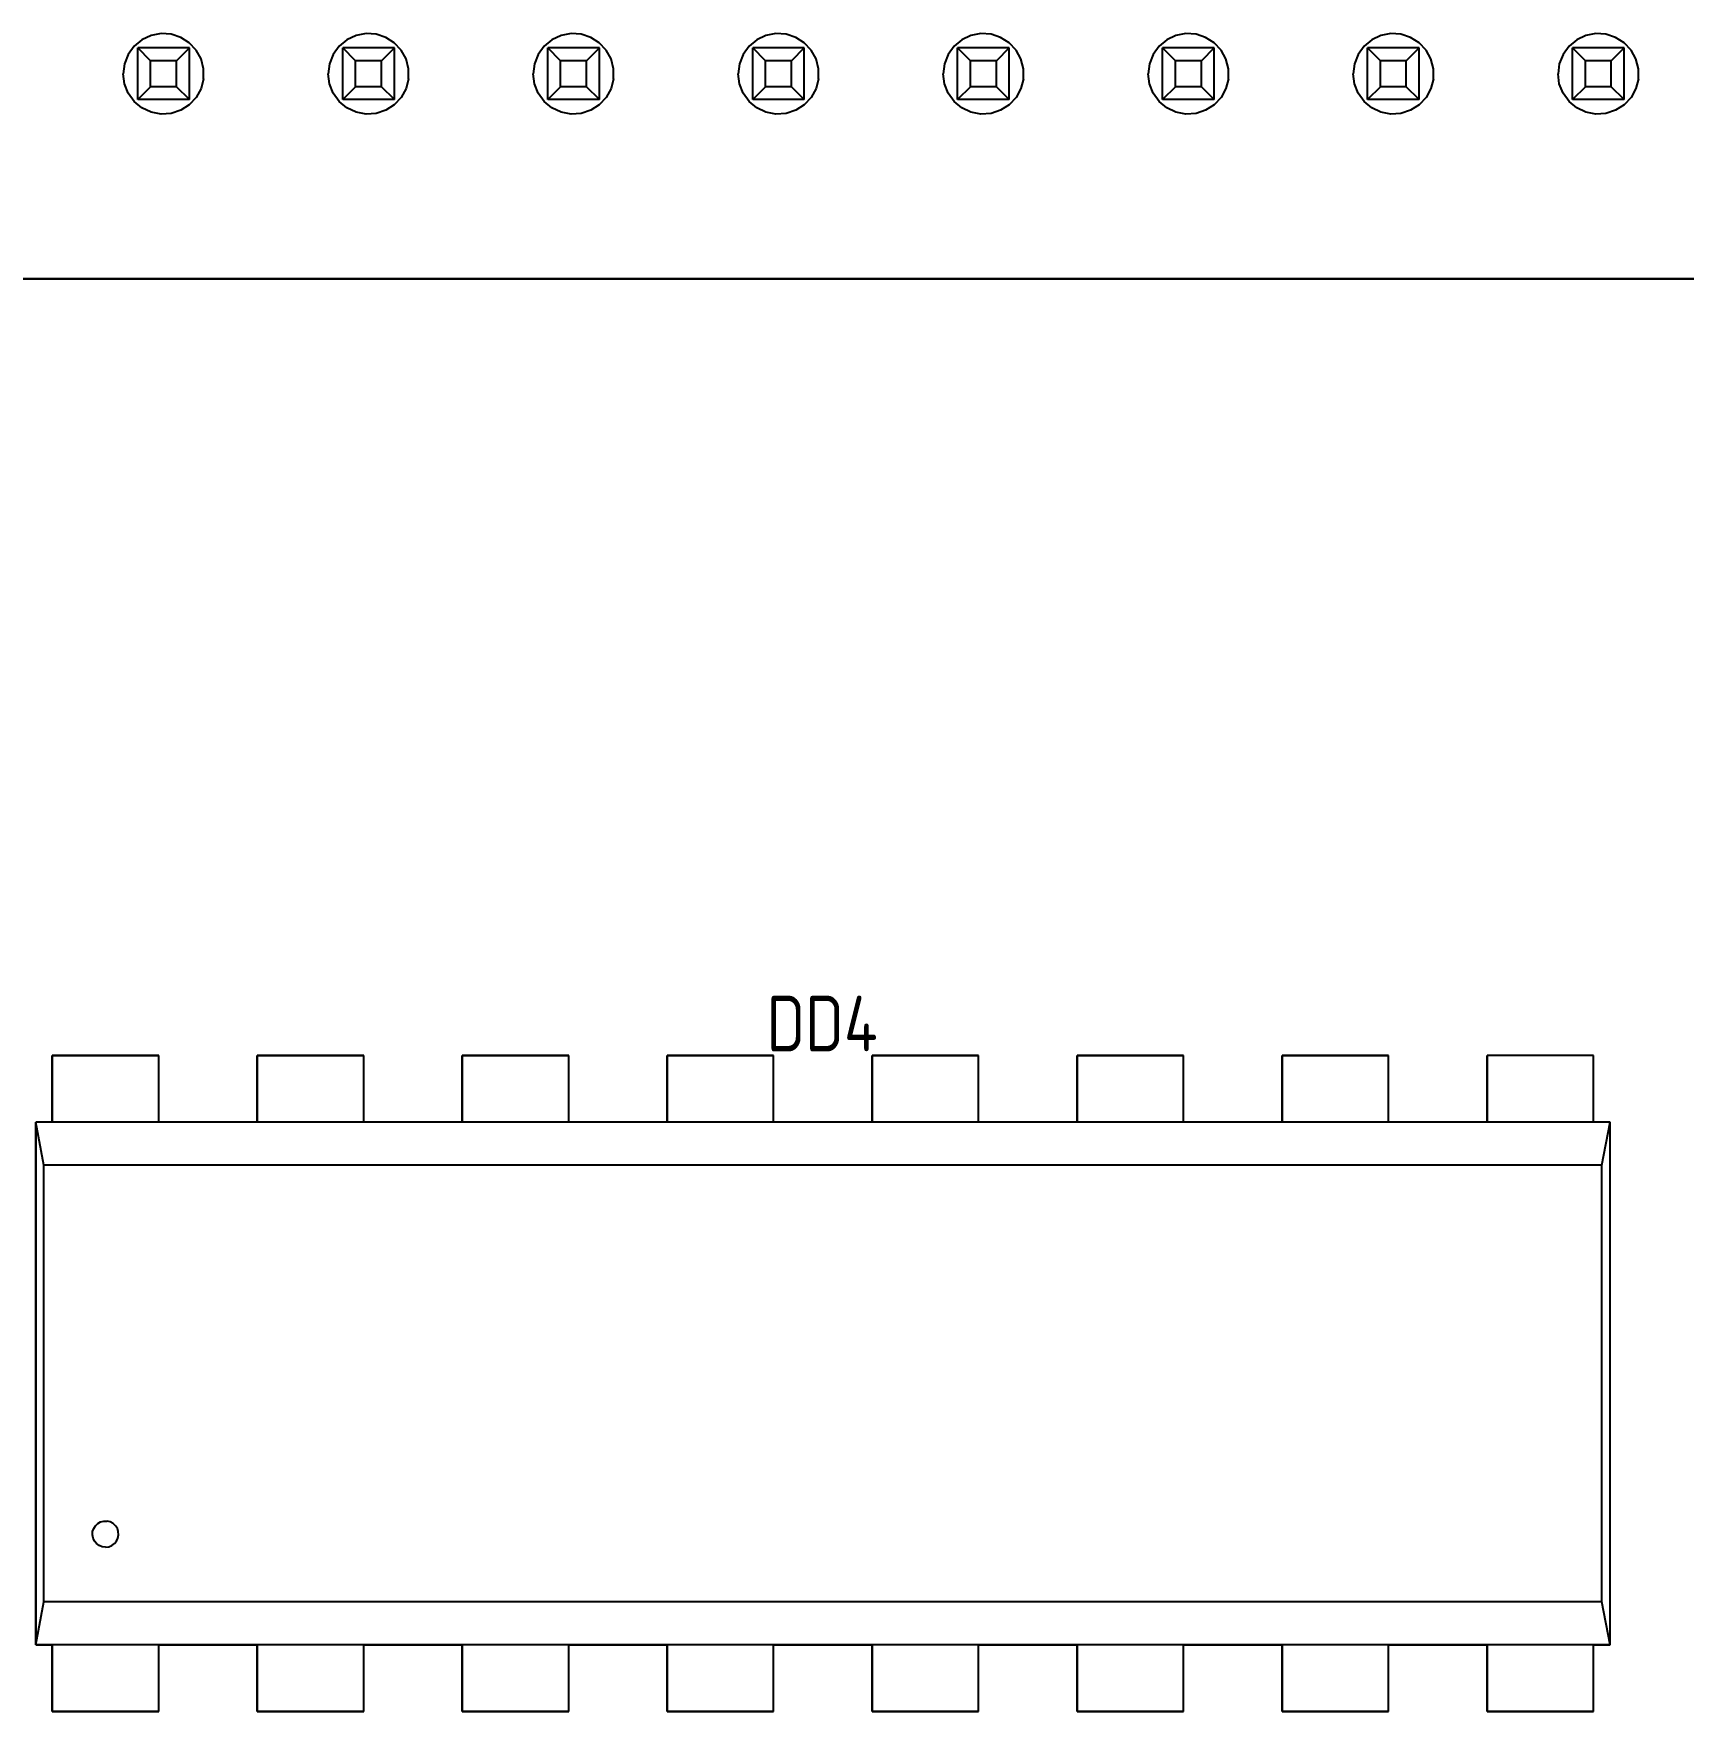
# Model space of a CAD drawing. Header units: inches. Extents: x 0 to 841, y -594 to 0.
# Drawn here: x 325.74 to 366.63, y -294.66 to -253.08 of the extents above; entities that cross this region are included whole.
import ezdxf

# ---------------------------------------------------------------- set-up
doc = ezdxf.new("R2010")
doc.units = ezdxf.units.IN
doc.header["$MEASUREMENT"] = 0
doc.styles.add('GOST type A0', font='GOST_A.TTF', dxfattribs={"height": 2.116667})

msp = doc.modelspace()

# ---------------------------------------------------------------- linework, layer by layer
at = {"color": 7, "true_color": 0xffffff}
for p, q in [((328.43, -253.23), (328.238, -253.39)), ((328.656, -253.122), (328.43, -253.23)), ((328.904, -253.076), (328.656, -253.122)), ((329.154, -253.092), (328.904, -253.076)), ((329.392, -253.17), (329.154, -253.092)), ((329.604, -253.304), (329.392, -253.17)), ((333.51, -253.23), (333.318, -253.39)), ((333.736, -253.122), (333.51, -253.23)), ((333.984, -253.076), (333.736, -253.122)), ((334.234, -253.092), (333.984, -253.076)), ((334.472, -253.17), (334.234, -253.092)), ((334.684, -253.304), (334.472, -253.17)), ((338.59, -253.23), (338.398, -253.39)), ((338.816, -253.122), (338.59, -253.23)), ((339.064, -253.076), (338.816, -253.122)), ((339.314, -253.092), (339.064, -253.076)), ((339.552, -253.17), (339.314, -253.092)), ((339.764, -253.304), (339.552, -253.17)), ((343.67, -253.23), (343.478, -253.39)), ((343.896, -253.122), (343.67, -253.23)), ((344.144, -253.076), (343.896, -253.122)), ((344.394, -253.092), (344.144, -253.076)), ((344.632, -253.17), (344.394, -253.092)), ((344.844, -253.304), (344.632, -253.17)), ((348.75, -253.23), (348.558, -253.39)), ((348.976, -253.122), (348.75, -253.23)), ((349.224, -253.076), (348.976, -253.122)), ((349.474, -253.092), (349.224, -253.076)), ((349.712, -253.17), (349.474, -253.092)), ((349.924, -253.304), (349.712, -253.17)), ((353.83, -253.23), (353.638, -253.39)), ((354.056, -253.122), (353.83, -253.23)), ((354.304, -253.076), (354.056, -253.122)), ((354.554, -253.092), (354.304, -253.076)), ((354.792, -253.17), (354.554, -253.092)), ((355.004, -253.304), (354.792, -253.17)), ((358.91, -253.23), (358.718, -253.39)), ((359.136, -253.122), (358.91, -253.23)), ((359.384, -253.076), (359.136, -253.122)), ((359.634, -253.092), (359.384, -253.076)), ((359.872, -253.17), (359.634, -253.092)), ((360.084, -253.304), (359.872, -253.17)), ((363.99, -253.23), (363.798, -253.39)), ((364.216, -253.122), (363.99, -253.23)), ((364.464, -253.076), (364.216, -253.122)), ((364.714, -253.092), (364.464, -253.076)), ((364.952, -253.17), (364.714, -253.092)), ((365.164, -253.304), (364.952, -253.17)), ((328.09, -253.592), (327.998, -253.826)), ((328.238, -253.39), (328.09, -253.592)), ((329.606, -253.434), (328.326, -253.434)), ((328.326, -254.714), (328.326, -253.434)), ((328.646, -253.754), (328.326, -253.434)), ((329.606, -253.434), (329.286, -253.754)), ((329.776, -253.486), (329.604, -253.304)), ((329.606, -254.714), (329.606, -253.434)), ((329.896, -253.706), (329.776, -253.486)), ((333.17, -253.592), (333.078, -253.826)), ((333.318, -253.39), (333.17, -253.592)), ((334.686, -253.434), (333.406, -253.434)), ((333.406, -254.714), (333.406, -253.434)), ((333.726, -253.754), (333.406, -253.434)), ((334.686, -253.434), (334.366, -253.754)), ((334.856, -253.486), (334.684, -253.304)), ((334.686, -254.714), (334.686, -253.434)), ((334.976, -253.706), (334.856, -253.486)), ((338.25, -253.592), (338.158, -253.826)), ((338.398, -253.39), (338.25, -253.592)), ((339.766, -253.434), (338.486, -253.434)), ((338.486, -254.714), (338.486, -253.434)), ((338.806, -253.754), (338.486, -253.434)), ((339.766, -253.434), (339.446, -253.754)), ((339.936, -253.486), (339.764, -253.304)), ((339.766, -254.714), (339.766, -253.434)), ((340.056, -253.706), (339.936, -253.486)), ((343.33, -253.592), (343.238, -253.826)), ((343.478, -253.39), (343.33, -253.592)), ((344.846, -253.434), (343.566, -253.434)), ((343.566, -254.714), (343.566, -253.434)), ((343.886, -253.754), (343.566, -253.434)), ((344.846, -253.434), (344.526, -253.754)), ((345.016, -253.486), (344.844, -253.304)), ((344.846, -254.714), (344.846, -253.434)), ((345.136, -253.706), (345.016, -253.486)), ((348.41, -253.592), (348.318, -253.826)), ((348.558, -253.39), (348.41, -253.592)), ((349.926, -253.434), (348.646, -253.434)), ((348.646, -254.714), (348.646, -253.434)), ((348.966, -253.754), (348.646, -253.434)), ((349.926, -253.434), (349.606, -253.754)), ((350.096, -253.486), (349.924, -253.304)), ((349.926, -254.714), (349.926, -253.434)), ((350.216, -253.706), (350.096, -253.486)), ((353.49, -253.592), (353.398, -253.826)), ((353.638, -253.39), (353.49, -253.592)), ((355.006, -253.434), (353.726, -253.434)), ((353.726, -254.714), (353.726, -253.434)), ((354.046, -253.754), (353.726, -253.434)), ((355.006, -253.434), (354.686, -253.754)), ((355.176, -253.486), (355.004, -253.304)), ((355.006, -254.714), (355.006, -253.434)), ((355.296, -253.706), (355.176, -253.486)), ((358.57, -253.592), (358.478, -253.826)), ((358.718, -253.39), (358.57, -253.592)), ((360.086, -253.434), (358.806, -253.434)), ((358.806, -254.714), (358.806, -253.434)), ((359.126, -253.754), (358.806, -253.434)), ((360.086, -253.434), (359.766, -253.754)), ((360.256, -253.486), (360.084, -253.304)), ((360.086, -254.714), (360.086, -253.434)), ((360.376, -253.706), (360.256, -253.486)), ((363.65, -253.592), (363.558, -253.826)), ((363.798, -253.39), (363.65, -253.592)), ((365.166, -253.434), (363.886, -253.434)), ((363.886, -254.714), (363.886, -253.434)), ((364.206, -253.754), (363.886, -253.434)), ((365.166, -253.434), (364.846, -253.754)), ((365.336, -253.486), (365.164, -253.304)), ((365.166, -254.714), (365.166, -253.434)), ((365.456, -253.706), (365.336, -253.486)), ((327.998, -253.826), (327.966, -254.074)), ((327.998, -254.322), (327.966, -254.074)), ((329.286, -253.754), (328.646, -253.754)), ((328.646, -254.394), (328.646, -253.754)), ((329.286, -254.394), (329.286, -253.754)), ((329.958, -253.948), (329.896, -253.706)), ((329.958, -254.2), (329.958, -253.948)), ((333.078, -253.826), (333.046, -254.074)), ((333.078, -254.322), (333.046, -254.074)), ((334.366, -253.754), (333.726, -253.754)), ((333.726, -254.394), (333.726, -253.754)), ((334.366, -254.394), (334.366, -253.754)), ((335.038, -253.948), (334.976, -253.706)), ((335.038, -254.2), (335.038, -253.948)), ((338.158, -253.826), (338.126, -254.074)), ((338.158, -254.322), (338.126, -254.074)), ((339.446, -253.754), (338.806, -253.754)), ((338.806, -254.394), (338.806, -253.754)), ((339.446, -254.394), (339.446, -253.754)), ((340.118, -253.948), (340.056, -253.706)), ((340.118, -254.2), (340.118, -253.948)), ((343.238, -253.826), (343.206, -254.074)), ((343.238, -254.322), (343.206, -254.074)), ((344.526, -253.754), (343.886, -253.754)), ((343.886, -254.394), (343.886, -253.754)), ((344.526, -254.394), (344.526, -253.754)), ((345.198, -253.948), (345.136, -253.706)), ((345.198, -254.2), (345.198, -253.948)), ((348.318, -253.826), (348.286, -254.074)), ((348.318, -254.322), (348.286, -254.074)), ((349.606, -253.754), (348.966, -253.754)), ((348.966, -254.394), (348.966, -253.754)), ((349.606, -254.394), (349.606, -253.754)), ((350.278, -253.948), (350.216, -253.706)), ((350.278, -254.2), (350.278, -253.948)), ((353.398, -253.826), (353.366, -254.074)), ((353.398, -254.322), (353.366, -254.074)), ((354.686, -253.754), (354.046, -253.754)), ((354.046, -254.394), (354.046, -253.754)), ((354.686, -254.394), (354.686, -253.754)), ((355.358, -253.948), (355.296, -253.706)), ((355.358, -254.2), (355.358, -253.948)), ((358.478, -253.826), (358.446, -254.074)), ((358.478, -254.322), (358.446, -254.074)), ((359.766, -253.754), (359.126, -253.754)), ((359.126, -254.394), (359.126, -253.754)), ((359.766, -254.394), (359.766, -253.754)), ((360.438, -253.948), (360.376, -253.706)), ((360.438, -254.2), (360.438, -253.948)), ((363.558, -253.826), (363.526, -254.074)), ((363.558, -254.322), (363.526, -254.074)), ((364.846, -253.754), (364.206, -253.754)), ((364.206, -254.394), (364.206, -253.754)), ((364.846, -254.394), (364.846, -253.754)), ((365.518, -253.948), (365.456, -253.706)), ((365.518, -254.2), (365.518, -253.948)), ((328.09, -254.556), (327.998, -254.322)), ((328.646, -254.394), (328.326, -254.714)), ((329.286, -254.394), (328.646, -254.394)), ((329.606, -254.714), (329.286, -254.394)), ((329.896, -254.442), (329.776, -254.662)), ((329.958, -254.2), (329.896, -254.442)), ((333.17, -254.556), (333.078, -254.322)), ((333.726, -254.394), (333.406, -254.714)), ((334.366, -254.394), (333.726, -254.394)), ((334.686, -254.714), (334.366, -254.394)), ((334.976, -254.442), (334.856, -254.662)), ((335.038, -254.2), (334.976, -254.442)), ((338.25, -254.556), (338.158, -254.322)), ((338.806, -254.394), (338.486, -254.714)), ((339.446, -254.394), (338.806, -254.394)), ((339.766, -254.714), (339.446, -254.394)), ((340.056, -254.442), (339.936, -254.662)), ((340.118, -254.2), (340.056, -254.442)), ((343.33, -254.556), (343.238, -254.322)), ((343.886, -254.394), (343.566, -254.714)), ((344.526, -254.394), (343.886, -254.394)), ((344.846, -254.714), (344.526, -254.394)), ((345.136, -254.442), (345.016, -254.662)), ((345.198, -254.2), (345.136, -254.442)), ((348.41, -254.556), (348.318, -254.322)), ((348.966, -254.394), (348.646, -254.714)), ((349.606, -254.394), (348.966, -254.394)), ((349.926, -254.714), (349.606, -254.394)), ((350.216, -254.442), (350.096, -254.662)), ((350.278, -254.2), (350.216, -254.442)), ((353.49, -254.556), (353.398, -254.322)), ((354.046, -254.394), (353.726, -254.714)), ((354.686, -254.394), (354.046, -254.394)), ((355.006, -254.714), (354.686, -254.394)), ((355.296, -254.442), (355.176, -254.662)), ((355.358, -254.2), (355.296, -254.442)), ((358.57, -254.556), (358.478, -254.322)), ((359.126, -254.394), (358.806, -254.714)), ((359.766, -254.394), (359.126, -254.394)), ((360.086, -254.714), (359.766, -254.394)), ((360.376, -254.442), (360.256, -254.662)), ((360.438, -254.2), (360.376, -254.442)), ((363.65, -254.556), (363.558, -254.322)), ((364.206, -254.394), (363.886, -254.714)), ((364.846, -254.394), (364.206, -254.394)), ((365.166, -254.714), (364.846, -254.394)), ((365.456, -254.442), (365.336, -254.662)), ((365.518, -254.2), (365.456, -254.442)), ((328.238, -254.758), (328.09, -254.556)), ((328.43, -254.918), (328.238, -254.758)), ((329.606, -254.714), (328.326, -254.714)), ((328.656, -255.026), (328.43, -254.918)), ((329.604, -254.844), (329.392, -254.978)), ((329.776, -254.662), (329.604, -254.844)), ((333.318, -254.758), (333.17, -254.556)), ((333.51, -254.918), (333.318, -254.758)), ((334.686, -254.714), (333.406, -254.714)), ((333.736, -255.026), (333.51, -254.918)), ((334.684, -254.844), (334.472, -254.978)), ((334.856, -254.662), (334.684, -254.844)), ((338.398, -254.758), (338.25, -254.556)), ((338.59, -254.918), (338.398, -254.758)), ((339.766, -254.714), (338.486, -254.714)), ((338.816, -255.026), (338.59, -254.918)), ((339.764, -254.844), (339.552, -254.978)), ((339.936, -254.662), (339.764, -254.844)), ((343.478, -254.758), (343.33, -254.556)), ((343.67, -254.918), (343.478, -254.758)), ((344.846, -254.714), (343.566, -254.714)), ((343.896, -255.026), (343.67, -254.918)), ((344.844, -254.844), (344.632, -254.978)), ((345.016, -254.662), (344.844, -254.844)), ((348.558, -254.758), (348.41, -254.556)), ((348.75, -254.918), (348.558, -254.758)), ((349.926, -254.714), (348.646, -254.714)), ((348.976, -255.026), (348.75, -254.918)), ((349.924, -254.844), (349.712, -254.978)), ((350.096, -254.662), (349.924, -254.844)), ((353.638, -254.758), (353.49, -254.556)), ((353.83, -254.918), (353.638, -254.758)), ((355.006, -254.714), (353.726, -254.714)), ((354.056, -255.026), (353.83, -254.918)), ((355.004, -254.844), (354.792, -254.978)), ((355.176, -254.662), (355.004, -254.844)), ((358.718, -254.758), (358.57, -254.556)), ((358.91, -254.918), (358.718, -254.758)), ((360.086, -254.714), (358.806, -254.714)), ((359.136, -255.026), (358.91, -254.918)), ((360.084, -254.844), (359.872, -254.978)), ((360.256, -254.662), (360.084, -254.844)), ((363.798, -254.758), (363.65, -254.556)), ((363.99, -254.918), (363.798, -254.758)), ((365.166, -254.714), (363.886, -254.714)), ((364.216, -255.026), (363.99, -254.918)), ((365.164, -254.844), (364.952, -254.978)), ((365.336, -254.662), (365.164, -254.844)), ((328.904, -255.072), (328.656, -255.026)), ((329.154, -255.056), (328.904, -255.072)), ((329.392, -254.978), (329.154, -255.056)), ((333.984, -255.072), (333.736, -255.026)), ((334.234, -255.056), (333.984, -255.072)), ((334.472, -254.978), (334.234, -255.056)), ((339.064, -255.072), (338.816, -255.026)), ((339.314, -255.056), (339.064, -255.072)), ((339.552, -254.978), (339.314, -255.056)), ((344.144, -255.072), (343.896, -255.026)), ((344.394, -255.056), (344.144, -255.072)), ((344.632, -254.978), (344.394, -255.056)), ((349.224, -255.072), (348.976, -255.026)), ((349.474, -255.056), (349.224, -255.072)), ((349.712, -254.978), (349.474, -255.056)), ((354.304, -255.072), (354.056, -255.026)), ((354.554, -255.056), (354.304, -255.072)), ((354.792, -254.978), (354.554, -255.056)), ((359.384, -255.072), (359.136, -255.026)), ((359.634, -255.056), (359.384, -255.072)), ((359.872, -254.978), (359.634, -255.056)), ((364.464, -255.072), (364.216, -255.026)), ((364.714, -255.056), (364.464, -255.072)), ((364.952, -254.978), (364.714, -255.056)), ((208.846, -259.154), (404.846, -259.154)), ((404.846, -259.154), (208.846, -259.154)), ((328.846, -278.406), (326.206, -278.406)), ((326.206, -278.406), (326.206, -280.056)), ((326.206, -280.056), (326.206, -278.406)), ((326.206, -278.406), (328.846, -278.406)), ((328.846, -280.056), (328.846, -278.406)), ((328.846, -280.056), (328.846, -278.406)), ((333.926, -278.406), (331.286, -278.406)), ((331.286, -278.406), (331.286, -280.056)), ((331.286, -280.056), (331.286, -278.406)), ((331.286, -278.406), (333.926, -278.406)), ((333.926, -280.056), (333.926, -278.406)), ((333.926, -280.056), (333.926, -278.406)), ((339.006, -278.406), (336.366, -278.406)), ((336.366, -278.406), (336.366, -280.056)), ((336.366, -280.056), (336.366, -278.406)), ((336.366, -278.406), (339.006, -278.406)), ((339.006, -280.056), (339.006, -278.406)), ((339.006, -280.056), (339.006, -278.406)), ((344.086, -278.406), (341.446, -278.406)), ((341.446, -278.406), (341.446, -280.056)), ((341.446, -280.056), (341.446, -278.406)), ((341.446, -278.406), (344.086, -278.406)), ((344.086, -280.056), (344.086, -278.406)), ((344.086, -280.056), (344.086, -278.406)), ((349.166, -278.406), (346.526, -278.406)), ((346.526, -278.406), (346.526, -280.056)), ((346.526, -280.056), (346.526, -278.406)), ((346.526, -278.406), (349.166, -278.406)), ((349.166, -280.056), (349.166, -278.406)), ((349.166, -280.056), (349.166, -278.406)), ((354.246, -278.406), (351.606, -278.406)), ((351.606, -278.406), (351.606, -280.056)), ((351.606, -280.056), (351.606, -278.406)), ((351.606, -278.406), (354.246, -278.406)), ((354.246, -280.056), (354.246, -278.406)), ((354.246, -280.056), (354.246, -278.406)), ((359.326, -278.406), (356.686, -278.406)), ((356.686, -278.406), (356.686, -280.056)), ((356.686, -280.056), (356.686, -278.406)), ((356.686, -278.406), (359.326, -278.406)), ((359.326, -280.056), (359.326, -278.406)), ((359.326, -280.056), (359.326, -278.406)), ((364.406, -278.406), (361.766, -278.406)), ((361.766, -278.406), (361.766, -280.056)), ((361.766, -280.056), (361.766, -278.406)), ((364.406, -278.406), (361.766, -278.406)), ((364.406, -280.056), (364.406, -278.406)), ((364.406, -280.056), (364.406, -278.406)), ((326.206, -280.056), (325.798, -280.056)), ((325.798, -280.056), (325.798, -293.012)), ((325.798, -293.012), (325.798, -280.056)), ((326.002, -281.124), (325.798, -280.056)), ((364.814, -280.056), (325.798, -280.056)), ((331.286, -280.056), (328.846, -280.056)), ((336.366, -280.056), (333.926, -280.056)), ((341.446, -280.056), (339.006, -280.056)), ((346.526, -280.056), (344.086, -280.056)), ((351.606, -280.056), (349.166, -280.056)), ((356.686, -280.056), (354.246, -280.056)), ((361.766, -280.056), (359.326, -280.056)), ((364.814, -280.056), (364.406, -280.056)), ((364.61, -281.124), (364.814, -280.056)), ((364.814, -293.012), (364.814, -280.056)), ((364.814, -293.012), (364.814, -280.056)), ((326.002, -291.944), (326.002, -281.124)), ((364.61, -281.124), (326.002, -281.124)), ((364.61, -291.944), (364.61, -281.124)), ((327.202, -290.286), (327.208, -290.206)), ((327.208, -290.206), (327.234, -290.128)), ((327.234, -290.128), (327.276, -290.06)), ((327.276, -290.06), (327.336, -290.004)), ((327.336, -290.004), (327.406, -289.966)), ((327.406, -289.966), (327.486, -289.946)), ((327.486, -289.946), (327.566, -289.946)), ((327.646, -289.966), (327.566, -289.946)), ((327.716, -290.004), (327.646, -289.966)), ((327.776, -290.06), (327.716, -290.004)), ((327.82, -290.128), (327.776, -290.06)), ((327.844, -290.206), (327.82, -290.128)), ((327.85, -290.286), (327.844, -290.206)), ((327.218, -290.366), (327.202, -290.286)), ((327.252, -290.44), (327.218, -290.366)), ((327.304, -290.502), (327.252, -290.44)), ((327.37, -290.55), (327.304, -290.502)), ((327.446, -290.58), (327.37, -290.55)), ((327.526, -290.59), (327.446, -290.58)), ((327.526, -290.59), (327.606, -290.58)), ((327.606, -290.58), (327.682, -290.55)), ((327.682, -290.55), (327.748, -290.502)), ((327.748, -290.502), (327.8, -290.44)), ((327.8, -290.44), (327.834, -290.366)), ((327.834, -290.366), (327.85, -290.286)), ((325.798, -293.012), (326.002, -291.944)), ((364.61, -291.944), (326.002, -291.944)), ((364.814, -293.012), (364.61, -291.944)), ((325.798, -293.012), (326.206, -293.012)), ((364.814, -293.012), (325.798, -293.012)), ((326.206, -293.012), (326.206, -294.662)), ((326.206, -294.662), (326.206, -293.012)), ((328.846, -294.662), (328.846, -293.012)), ((328.846, -293.012), (331.286, -293.012)), ((328.846, -294.662), (328.846, -293.012)), ((331.286, -293.012), (331.286, -294.662)), ((331.286, -294.662), (331.286, -293.012)), ((333.926, -294.662), (333.926, -293.012)), ((333.926, -293.012), (336.366, -293.012)), ((333.926, -294.662), (333.926, -293.012)), ((336.366, -293.012), (336.366, -294.662)), ((336.366, -294.662), (336.366, -293.012)), ((339.006, -294.662), (339.006, -293.012)), ((339.006, -293.012), (341.446, -293.012)), ((339.006, -294.662), (339.006, -293.012)), ((341.446, -293.012), (341.446, -294.662)), ((341.446, -294.662), (341.446, -293.012)), ((344.086, -294.662), (344.086, -293.012)), ((344.086, -293.012), (346.526, -293.012)), ((344.086, -294.662), (344.086, -293.012)), ((346.526, -293.012), (346.526, -294.662)), ((346.526, -294.662), (346.526, -293.012)), ((349.166, -294.662), (349.166, -293.012)), ((349.166, -293.012), (351.606, -293.012)), ((349.166, -294.662), (349.166, -293.012)), ((351.606, -293.012), (351.606, -294.662)), ((351.606, -294.662), (351.606, -293.012)), ((354.246, -294.662), (354.246, -293.012)), ((354.246, -293.012), (356.686, -293.012)), ((354.246, -294.662), (354.246, -293.012)), ((356.686, -293.012), (356.686, -294.662)), ((356.686, -294.662), (356.686, -293.012)), ((359.326, -294.662), (359.326, -293.012)), ((359.326, -293.012), (361.766, -293.012)), ((359.326, -294.662), (359.326, -293.012)), ((361.766, -293.012), (361.766, -294.662)), ((361.766, -294.662), (361.766, -293.012)), ((364.406, -294.662), (364.406, -293.012)), ((364.406, -293.012), (364.814, -293.012)), ((364.406, -294.662), (364.406, -293.012)), ((326.206, -294.662), (328.846, -294.662)), ((328.846, -294.662), (326.206, -294.662)), ((331.286, -294.662), (333.926, -294.662)), ((333.926, -294.662), (331.286, -294.662)), ((336.366, -294.662), (339.006, -294.662)), ((339.006, -294.662), (336.366, -294.662)), ((341.446, -294.662), (344.086, -294.662)), ((344.086, -294.662), (341.446, -294.662)), ((346.526, -294.662), (349.166, -294.662)), ((349.166, -294.662), (346.526, -294.662)), ((351.606, -294.662), (354.246, -294.662)), ((354.246, -294.662), (351.606, -294.662)), ((356.686, -294.662), (359.326, -294.662)), ((359.326, -294.662), (356.686, -294.662)), ((361.766, -294.662), (364.406, -294.662)), ((364.406, -294.662), (361.766, -294.662))]:
    msp.add_line(p, q, dxfattribs=at)
at = {"color": 18, "true_color": 0x000000}
for p, q in [((328.43, -253.23), (328.238, -253.39)), ((328.656, -253.122), (328.43, -253.23)), ((328.904, -253.076), (328.656, -253.122)), ((329.154, -253.092), (328.904, -253.076)), ((329.392, -253.17), (329.154, -253.092)), ((329.604, -253.304), (329.392, -253.17)), ((333.51, -253.23), (333.318, -253.39)), ((333.736, -253.122), (333.51, -253.23)), ((333.984, -253.076), (333.736, -253.122)), ((334.234, -253.092), (333.984, -253.076)), ((334.472, -253.17), (334.234, -253.092)), ((334.684, -253.304), (334.472, -253.17)), ((338.59, -253.23), (338.398, -253.39)), ((338.816, -253.122), (338.59, -253.23)), ((339.064, -253.076), (338.816, -253.122)), ((339.314, -253.092), (339.064, -253.076)), ((339.552, -253.17), (339.314, -253.092)), ((339.764, -253.304), (339.552, -253.17)), ((343.67, -253.23), (343.478, -253.39)), ((343.896, -253.122), (343.67, -253.23)), ((344.144, -253.076), (343.896, -253.122)), ((344.394, -253.092), (344.144, -253.076)), ((344.632, -253.17), (344.394, -253.092)), ((344.844, -253.304), (344.632, -253.17)), ((348.75, -253.23), (348.558, -253.39)), ((348.976, -253.122), (348.75, -253.23)), ((349.224, -253.076), (348.976, -253.122)), ((349.474, -253.092), (349.224, -253.076)), ((349.712, -253.17), (349.474, -253.092)), ((349.924, -253.304), (349.712, -253.17)), ((353.83, -253.23), (353.638, -253.39)), ((354.056, -253.122), (353.83, -253.23)), ((354.304, -253.076), (354.056, -253.122)), ((354.554, -253.092), (354.304, -253.076)), ((354.792, -253.17), (354.554, -253.092)), ((355.004, -253.304), (354.792, -253.17)), ((358.91, -253.23), (358.718, -253.39)), ((359.136, -253.122), (358.91, -253.23)), ((359.384, -253.076), (359.136, -253.122)), ((359.634, -253.092), (359.384, -253.076)), ((359.872, -253.17), (359.634, -253.092)), ((360.084, -253.304), (359.872, -253.17)), ((363.99, -253.23), (363.798, -253.39)), ((364.216, -253.122), (363.99, -253.23)), ((364.464, -253.076), (364.216, -253.122)), ((364.714, -253.092), (364.464, -253.076)), ((364.952, -253.17), (364.714, -253.092)), ((365.164, -253.304), (364.952, -253.17)), ((328.09, -253.592), (327.998, -253.826)), ((328.238, -253.39), (328.09, -253.592)), ((329.606, -253.434), (328.326, -253.434)), ((328.326, -254.714), (328.326, -253.434)), ((328.646, -253.754), (328.326, -253.434)), ((329.606, -253.434), (329.286, -253.754)), ((329.776, -253.486), (329.604, -253.304)), ((329.606, -254.714), (329.606, -253.434)), ((329.896, -253.706), (329.776, -253.486)), ((333.17, -253.592), (333.078, -253.826)), ((333.318, -253.39), (333.17, -253.592)), ((334.686, -253.434), (333.406, -253.434)), ((333.406, -254.714), (333.406, -253.434)), ((333.726, -253.754), (333.406, -253.434)), ((334.686, -253.434), (334.366, -253.754)), ((334.856, -253.486), (334.684, -253.304)), ((334.686, -254.714), (334.686, -253.434)), ((334.976, -253.706), (334.856, -253.486)), ((338.25, -253.592), (338.158, -253.826)), ((338.398, -253.39), (338.25, -253.592)), ((339.766, -253.434), (338.486, -253.434)), ((338.486, -254.714), (338.486, -253.434)), ((338.806, -253.754), (338.486, -253.434)), ((339.766, -253.434), (339.446, -253.754)), ((339.936, -253.486), (339.764, -253.304)), ((339.766, -254.714), (339.766, -253.434)), ((340.056, -253.706), (339.936, -253.486)), ((343.33, -253.592), (343.238, -253.826)), ((343.478, -253.39), (343.33, -253.592)), ((344.846, -253.434), (343.566, -253.434)), ((343.566, -254.714), (343.566, -253.434)), ((343.886, -253.754), (343.566, -253.434)), ((344.846, -253.434), (344.526, -253.754)), ((345.016, -253.486), (344.844, -253.304)), ((344.846, -254.714), (344.846, -253.434)), ((345.136, -253.706), (345.016, -253.486)), ((348.41, -253.592), (348.318, -253.826)), ((348.558, -253.39), (348.41, -253.592)), ((349.926, -253.434), (348.646, -253.434)), ((348.646, -254.714), (348.646, -253.434)), ((348.966, -253.754), (348.646, -253.434)), ((349.926, -253.434), (349.606, -253.754)), ((350.096, -253.486), (349.924, -253.304)), ((349.926, -254.714), (349.926, -253.434)), ((350.216, -253.706), (350.096, -253.486)), ((353.49, -253.592), (353.398, -253.826)), ((353.638, -253.39), (353.49, -253.592)), ((355.006, -253.434), (353.726, -253.434)), ((353.726, -254.714), (353.726, -253.434)), ((354.046, -253.754), (353.726, -253.434)), ((355.006, -253.434), (354.686, -253.754)), ((355.176, -253.486), (355.004, -253.304)), ((355.006, -254.714), (355.006, -253.434)), ((355.296, -253.706), (355.176, -253.486)), ((358.57, -253.592), (358.478, -253.826)), ((358.718, -253.39), (358.57, -253.592)), ((360.086, -253.434), (358.806, -253.434)), ((358.806, -254.714), (358.806, -253.434)), ((359.126, -253.754), (358.806, -253.434)), ((360.086, -253.434), (359.766, -253.754)), ((360.256, -253.486), (360.084, -253.304)), ((360.086, -254.714), (360.086, -253.434)), ((360.376, -253.706), (360.256, -253.486)), ((363.65, -253.592), (363.558, -253.826)), ((363.798, -253.39), (363.65, -253.592)), ((365.166, -253.434), (363.886, -253.434)), ((363.886, -254.714), (363.886, -253.434)), ((364.206, -253.754), (363.886, -253.434)), ((365.166, -253.434), (364.846, -253.754)), ((365.336, -253.486), (365.164, -253.304)), ((365.166, -254.714), (365.166, -253.434)), ((365.456, -253.706), (365.336, -253.486)), ((327.998, -253.826), (327.966, -254.074)), ((327.998, -254.322), (327.966, -254.074)), ((329.286, -253.754), (328.646, -253.754)), ((328.646, -254.394), (328.646, -253.754)), ((329.286, -254.394), (329.286, -253.754)), ((329.958, -253.948), (329.896, -253.706)), ((329.958, -254.2), (329.958, -253.948)), ((333.078, -253.826), (333.046, -254.074)), ((333.078, -254.322), (333.046, -254.074)), ((334.366, -253.754), (333.726, -253.754)), ((333.726, -254.394), (333.726, -253.754)), ((334.366, -254.394), (334.366, -253.754)), ((335.038, -253.948), (334.976, -253.706)), ((335.038, -254.2), (335.038, -253.948)), ((338.158, -253.826), (338.126, -254.074)), ((338.158, -254.322), (338.126, -254.074)), ((339.446, -253.754), (338.806, -253.754)), ((338.806, -254.394), (338.806, -253.754)), ((339.446, -254.394), (339.446, -253.754)), ((340.118, -253.948), (340.056, -253.706)), ((340.118, -254.2), (340.118, -253.948)), ((343.238, -253.826), (343.206, -254.074)), ((343.238, -254.322), (343.206, -254.074)), ((344.526, -253.754), (343.886, -253.754)), ((343.886, -254.394), (343.886, -253.754)), ((344.526, -254.394), (344.526, -253.754)), ((345.198, -253.948), (345.136, -253.706)), ((345.198, -254.2), (345.198, -253.948)), ((348.318, -253.826), (348.286, -254.074)), ((348.318, -254.322), (348.286, -254.074)), ((349.606, -253.754), (348.966, -253.754)), ((348.966, -254.394), (348.966, -253.754)), ((349.606, -254.394), (349.606, -253.754)), ((350.278, -253.948), (350.216, -253.706)), ((350.278, -254.2), (350.278, -253.948)), ((353.398, -253.826), (353.366, -254.074)), ((353.398, -254.322), (353.366, -254.074)), ((354.686, -253.754), (354.046, -253.754)), ((354.046, -254.394), (354.046, -253.754)), ((354.686, -254.394), (354.686, -253.754)), ((355.358, -253.948), (355.296, -253.706)), ((355.358, -254.2), (355.358, -253.948)), ((358.478, -253.826), (358.446, -254.074)), ((358.478, -254.322), (358.446, -254.074)), ((359.766, -253.754), (359.126, -253.754)), ((359.126, -254.394), (359.126, -253.754)), ((359.766, -254.394), (359.766, -253.754)), ((360.438, -253.948), (360.376, -253.706)), ((360.438, -254.2), (360.438, -253.948)), ((363.558, -253.826), (363.526, -254.074)), ((363.558, -254.322), (363.526, -254.074)), ((364.846, -253.754), (364.206, -253.754)), ((364.206, -254.394), (364.206, -253.754)), ((364.846, -254.394), (364.846, -253.754)), ((365.518, -253.948), (365.456, -253.706)), ((365.518, -254.2), (365.518, -253.948)), ((328.09, -254.556), (327.998, -254.322)), ((328.646, -254.394), (328.326, -254.714)), ((329.286, -254.394), (328.646, -254.394)), ((329.606, -254.714), (329.286, -254.394)), ((329.896, -254.442), (329.776, -254.662)), ((329.958, -254.2), (329.896, -254.442)), ((333.17, -254.556), (333.078, -254.322)), ((333.726, -254.394), (333.406, -254.714)), ((334.366, -254.394), (333.726, -254.394)), ((334.686, -254.714), (334.366, -254.394)), ((334.976, -254.442), (334.856, -254.662)), ((335.038, -254.2), (334.976, -254.442)), ((338.25, -254.556), (338.158, -254.322)), ((338.806, -254.394), (338.486, -254.714)), ((339.446, -254.394), (338.806, -254.394)), ((339.766, -254.714), (339.446, -254.394)), ((340.056, -254.442), (339.936, -254.662)), ((340.118, -254.2), (340.056, -254.442)), ((343.33, -254.556), (343.238, -254.322)), ((343.886, -254.394), (343.566, -254.714)), ((344.526, -254.394), (343.886, -254.394)), ((344.846, -254.714), (344.526, -254.394)), ((345.136, -254.442), (345.016, -254.662)), ((345.198, -254.2), (345.136, -254.442)), ((348.41, -254.556), (348.318, -254.322)), ((348.966, -254.394), (348.646, -254.714)), ((349.606, -254.394), (348.966, -254.394)), ((349.926, -254.714), (349.606, -254.394)), ((350.216, -254.442), (350.096, -254.662)), ((350.278, -254.2), (350.216, -254.442)), ((353.49, -254.556), (353.398, -254.322)), ((354.046, -254.394), (353.726, -254.714)), ((354.686, -254.394), (354.046, -254.394)), ((355.006, -254.714), (354.686, -254.394)), ((355.296, -254.442), (355.176, -254.662)), ((355.358, -254.2), (355.296, -254.442)), ((358.57, -254.556), (358.478, -254.322)), ((359.126, -254.394), (358.806, -254.714)), ((359.766, -254.394), (359.126, -254.394)), ((360.086, -254.714), (359.766, -254.394)), ((360.376, -254.442), (360.256, -254.662)), ((360.438, -254.2), (360.376, -254.442)), ((363.65, -254.556), (363.558, -254.322)), ((364.206, -254.394), (363.886, -254.714)), ((364.846, -254.394), (364.206, -254.394)), ((365.166, -254.714), (364.846, -254.394)), ((365.456, -254.442), (365.336, -254.662)), ((365.518, -254.2), (365.456, -254.442)), ((328.238, -254.758), (328.09, -254.556)), ((328.43, -254.918), (328.238, -254.758)), ((329.606, -254.714), (328.326, -254.714)), ((328.656, -255.026), (328.43, -254.918)), ((329.604, -254.844), (329.392, -254.978)), ((329.776, -254.662), (329.604, -254.844)), ((333.318, -254.758), (333.17, -254.556)), ((333.51, -254.918), (333.318, -254.758)), ((334.686, -254.714), (333.406, -254.714)), ((333.736, -255.026), (333.51, -254.918)), ((334.684, -254.844), (334.472, -254.978)), ((334.856, -254.662), (334.684, -254.844)), ((338.398, -254.758), (338.25, -254.556)), ((338.59, -254.918), (338.398, -254.758)), ((339.766, -254.714), (338.486, -254.714)), ((338.816, -255.026), (338.59, -254.918)), ((339.764, -254.844), (339.552, -254.978)), ((339.936, -254.662), (339.764, -254.844)), ((343.478, -254.758), (343.33, -254.556)), ((343.67, -254.918), (343.478, -254.758)), ((344.846, -254.714), (343.566, -254.714)), ((343.896, -255.026), (343.67, -254.918)), ((344.844, -254.844), (344.632, -254.978)), ((345.016, -254.662), (344.844, -254.844)), ((348.558, -254.758), (348.41, -254.556)), ((348.75, -254.918), (348.558, -254.758)), ((349.926, -254.714), (348.646, -254.714)), ((348.976, -255.026), (348.75, -254.918)), ((349.924, -254.844), (349.712, -254.978)), ((350.096, -254.662), (349.924, -254.844)), ((353.638, -254.758), (353.49, -254.556)), ((353.83, -254.918), (353.638, -254.758)), ((355.006, -254.714), (353.726, -254.714)), ((354.056, -255.026), (353.83, -254.918)), ((355.004, -254.844), (354.792, -254.978)), ((355.176, -254.662), (355.004, -254.844)), ((358.718, -254.758), (358.57, -254.556)), ((358.91, -254.918), (358.718, -254.758)), ((360.086, -254.714), (358.806, -254.714)), ((359.136, -255.026), (358.91, -254.918)), ((360.084, -254.844), (359.872, -254.978)), ((360.256, -254.662), (360.084, -254.844)), ((363.798, -254.758), (363.65, -254.556)), ((363.99, -254.918), (363.798, -254.758)), ((365.166, -254.714), (363.886, -254.714)), ((364.216, -255.026), (363.99, -254.918)), ((365.164, -254.844), (364.952, -254.978)), ((365.336, -254.662), (365.164, -254.844)), ((328.904, -255.072), (328.656, -255.026)), ((329.154, -255.056), (328.904, -255.072)), ((329.392, -254.978), (329.154, -255.056)), ((333.984, -255.072), (333.736, -255.026)), ((334.234, -255.056), (333.984, -255.072)), ((334.472, -254.978), (334.234, -255.056)), ((339.064, -255.072), (338.816, -255.026)), ((339.314, -255.056), (339.064, -255.072)), ((339.552, -254.978), (339.314, -255.056)), ((344.144, -255.072), (343.896, -255.026)), ((344.394, -255.056), (344.144, -255.072)), ((344.632, -254.978), (344.394, -255.056)), ((349.224, -255.072), (348.976, -255.026)), ((349.474, -255.056), (349.224, -255.072)), ((349.712, -254.978), (349.474, -255.056)), ((354.304, -255.072), (354.056, -255.026)), ((354.554, -255.056), (354.304, -255.072)), ((354.792, -254.978), (354.554, -255.056)), ((359.384, -255.072), (359.136, -255.026)), ((359.634, -255.056), (359.384, -255.072)), ((359.872, -254.978), (359.634, -255.056)), ((364.464, -255.072), (364.216, -255.026)), ((364.714, -255.056), (364.464, -255.072)), ((364.952, -254.978), (364.714, -255.056)), ((208.846, -259.154), (404.846, -259.154)), ((404.846, -259.154), (208.846, -259.154)), ((328.846, -278.406), (326.206, -278.406)), ((326.206, -278.406), (326.206, -280.056)), ((326.206, -280.056), (326.206, -278.406)), ((326.206, -278.406), (328.846, -278.406)), ((328.846, -280.056), (328.846, -278.406)), ((328.846, -280.056), (328.846, -278.406)), ((333.926, -278.406), (331.286, -278.406)), ((331.286, -278.406), (331.286, -280.056)), ((331.286, -280.056), (331.286, -278.406)), ((331.286, -278.406), (333.926, -278.406)), ((333.926, -280.056), (333.926, -278.406)), ((333.926, -280.056), (333.926, -278.406)), ((339.006, -278.406), (336.366, -278.406)), ((336.366, -278.406), (336.366, -280.056)), ((336.366, -280.056), (336.366, -278.406)), ((336.366, -278.406), (339.006, -278.406)), ((339.006, -280.056), (339.006, -278.406)), ((339.006, -280.056), (339.006, -278.406)), ((344.086, -278.406), (341.446, -278.406)), ((341.446, -278.406), (341.446, -280.056)), ((341.446, -280.056), (341.446, -278.406)), ((341.446, -278.406), (344.086, -278.406)), ((344.086, -280.056), (344.086, -278.406)), ((344.086, -280.056), (344.086, -278.406)), ((349.166, -278.406), (346.526, -278.406)), ((346.526, -278.406), (346.526, -280.056)), ((346.526, -280.056), (346.526, -278.406)), ((346.526, -278.406), (349.166, -278.406)), ((349.166, -280.056), (349.166, -278.406)), ((349.166, -280.056), (349.166, -278.406)), ((354.246, -278.406), (351.606, -278.406)), ((351.606, -278.406), (351.606, -280.056)), ((351.606, -280.056), (351.606, -278.406)), ((351.606, -278.406), (354.246, -278.406)), ((354.246, -280.056), (354.246, -278.406)), ((354.246, -280.056), (354.246, -278.406)), ((359.326, -278.406), (356.686, -278.406)), ((356.686, -278.406), (356.686, -280.056)), ((356.686, -280.056), (356.686, -278.406)), ((356.686, -278.406), (359.326, -278.406)), ((359.326, -280.056), (359.326, -278.406)), ((359.326, -280.056), (359.326, -278.406)), ((364.406, -278.406), (361.766, -278.406)), ((361.766, -278.406), (361.766, -280.056)), ((361.766, -280.056), (361.766, -278.406)), ((364.406, -278.406), (361.766, -278.406)), ((364.406, -280.056), (364.406, -278.406)), ((364.406, -280.056), (364.406, -278.406)), ((326.206, -280.056), (325.798, -280.056)), ((325.798, -280.056), (325.798, -293.012)), ((325.798, -293.012), (325.798, -280.056)), ((326.002, -281.124), (325.798, -280.056)), ((364.814, -280.056), (325.798, -280.056)), ((331.286, -280.056), (328.846, -280.056)), ((336.366, -280.056), (333.926, -280.056)), ((341.446, -280.056), (339.006, -280.056)), ((346.526, -280.056), (344.086, -280.056)), ((351.606, -280.056), (349.166, -280.056)), ((356.686, -280.056), (354.246, -280.056)), ((361.766, -280.056), (359.326, -280.056)), ((364.814, -280.056), (364.406, -280.056)), ((364.61, -281.124), (364.814, -280.056)), ((364.814, -293.012), (364.814, -280.056)), ((364.814, -293.012), (364.814, -280.056)), ((326.002, -291.944), (326.002, -281.124)), ((364.61, -281.124), (326.002, -281.124)), ((364.61, -291.944), (364.61, -281.124)), ((327.202, -290.286), (327.208, -290.206)), ((327.208, -290.206), (327.234, -290.128)), ((327.234, -290.128), (327.276, -290.06)), ((327.276, -290.06), (327.336, -290.004)), ((327.336, -290.004), (327.406, -289.966)), ((327.406, -289.966), (327.486, -289.946)), ((327.486, -289.946), (327.566, -289.946)), ((327.646, -289.966), (327.566, -289.946)), ((327.716, -290.004), (327.646, -289.966)), ((327.776, -290.06), (327.716, -290.004)), ((327.82, -290.128), (327.776, -290.06)), ((327.844, -290.206), (327.82, -290.128)), ((327.85, -290.286), (327.844, -290.206)), ((327.218, -290.366), (327.202, -290.286)), ((327.252, -290.44), (327.218, -290.366)), ((327.304, -290.502), (327.252, -290.44)), ((327.37, -290.55), (327.304, -290.502)), ((327.446, -290.58), (327.37, -290.55)), ((327.526, -290.59), (327.446, -290.58)), ((327.526, -290.59), (327.606, -290.58)), ((327.606, -290.58), (327.682, -290.55)), ((327.682, -290.55), (327.748, -290.502)), ((327.748, -290.502), (327.8, -290.44)), ((327.8, -290.44), (327.834, -290.366)), ((327.834, -290.366), (327.85, -290.286)), ((325.798, -293.012), (326.002, -291.944)), ((364.61, -291.944), (326.002, -291.944)), ((364.814, -293.012), (364.61, -291.944)), ((325.798, -293.012), (326.206, -293.012)), ((364.814, -293.012), (325.798, -293.012)), ((326.206, -293.012), (326.206, -294.662)), ((326.206, -294.662), (326.206, -293.012)), ((328.846, -294.662), (328.846, -293.012)), ((328.846, -293.012), (331.286, -293.012)), ((328.846, -294.662), (328.846, -293.012)), ((331.286, -293.012), (331.286, -294.662)), ((331.286, -294.662), (331.286, -293.012)), ((333.926, -294.662), (333.926, -293.012)), ((333.926, -293.012), (336.366, -293.012)), ((333.926, -294.662), (333.926, -293.012)), ((336.366, -293.012), (336.366, -294.662)), ((336.366, -294.662), (336.366, -293.012)), ((339.006, -294.662), (339.006, -293.012)), ((339.006, -293.012), (341.446, -293.012)), ((339.006, -294.662), (339.006, -293.012)), ((341.446, -293.012), (341.446, -294.662)), ((341.446, -294.662), (341.446, -293.012)), ((344.086, -294.662), (344.086, -293.012)), ((344.086, -293.012), (346.526, -293.012)), ((344.086, -294.662), (344.086, -293.012)), ((346.526, -293.012), (346.526, -294.662)), ((346.526, -294.662), (346.526, -293.012)), ((349.166, -294.662), (349.166, -293.012)), ((349.166, -293.012), (351.606, -293.012)), ((349.166, -294.662), (349.166, -293.012)), ((351.606, -293.012), (351.606, -294.662)), ((351.606, -294.662), (351.606, -293.012)), ((354.246, -294.662), (354.246, -293.012)), ((354.246, -293.012), (356.686, -293.012)), ((354.246, -294.662), (354.246, -293.012)), ((356.686, -293.012), (356.686, -294.662)), ((356.686, -294.662), (356.686, -293.012)), ((359.326, -294.662), (359.326, -293.012)), ((359.326, -293.012), (361.766, -293.012)), ((359.326, -294.662), (359.326, -293.012)), ((361.766, -293.012), (361.766, -294.662)), ((361.766, -294.662), (361.766, -293.012)), ((364.406, -294.662), (364.406, -293.012)), ((364.406, -293.012), (364.814, -293.012)), ((364.406, -294.662), (364.406, -293.012)), ((326.206, -294.662), (328.846, -294.662)), ((328.846, -294.662), (326.206, -294.662)), ((331.286, -294.662), (333.926, -294.662)), ((333.926, -294.662), (331.286, -294.662)), ((336.366, -294.662), (339.006, -294.662)), ((339.006, -294.662), (336.366, -294.662)), ((341.446, -294.662), (344.086, -294.662)), ((344.086, -294.662), (341.446, -294.662)), ((346.526, -294.662), (349.166, -294.662)), ((349.166, -294.662), (346.526, -294.662)), ((351.606, -294.662), (354.246, -294.662)), ((354.246, -294.662), (351.606, -294.662)), ((356.686, -294.662), (359.326, -294.662)), ((359.326, -294.662), (356.686, -294.662)), ((361.766, -294.662), (364.406, -294.662)), ((364.406, -294.662), (361.766, -294.662))]:
    msp.add_line(p, q, dxfattribs=at)

# ---------------------------------------------------------------- texts
at = {"color": 18, "true_color": 0x000000, "style": 'GOST type A0'}
msp.add_text('DD4', height=1.3796, dxfattribs=at).set_placement((343.912, -278.302))

doc.saveas('drawing.dxf')
